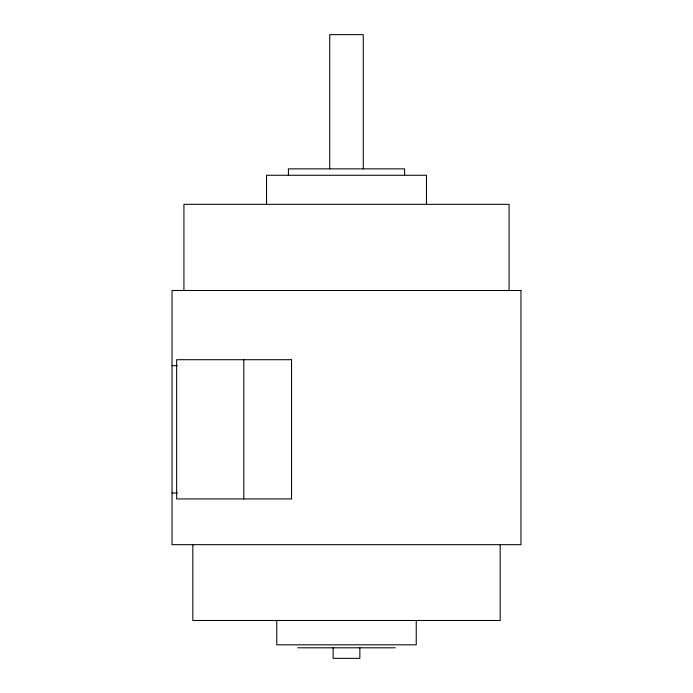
<?xml version="1.0" encoding="UTF-8"?>
<svg xmlns="http://www.w3.org/2000/svg" width="693" height="693" viewBox="0 0 693 693"><rect width="100%" height="100%" fill="white"/><g stroke="black" fill="none" stroke-linecap="round" stroke-linejoin="round"><path stroke-width="1.04" d="M172.037 365.653L177.399 365.653M172.037 492.983L177.399 492.983M297.695 647.799L395.305 647.799M509.078 290.497L509.078 204.331L183.931 204.331L183.931 290.497M500.173 544.672L500.173 620.486L192.836 620.486L192.836 544.672M426.481 204.331L426.481 175.26L266.528 175.26L266.528 204.331M416.242 620.486L416.242 644.828L276.767 644.828L276.767 620.486M404.591 175.26L404.591 168.858L288.418 168.858L288.418 175.26M363.288 168.858L363.288 34.65L329.721 34.65L329.721 168.858M359.866 647.799L359.866 658.35L333.134 658.35L333.134 647.799M243.797 359.71L243.797 498.934M520.963 290.497L172.037 290.497L172.037 544.672L520.963 544.672L520.963 290.497M291.545 359.71L176.637 359.71L176.637 498.934L291.545 498.934L291.545 359.71"/></g></svg>
